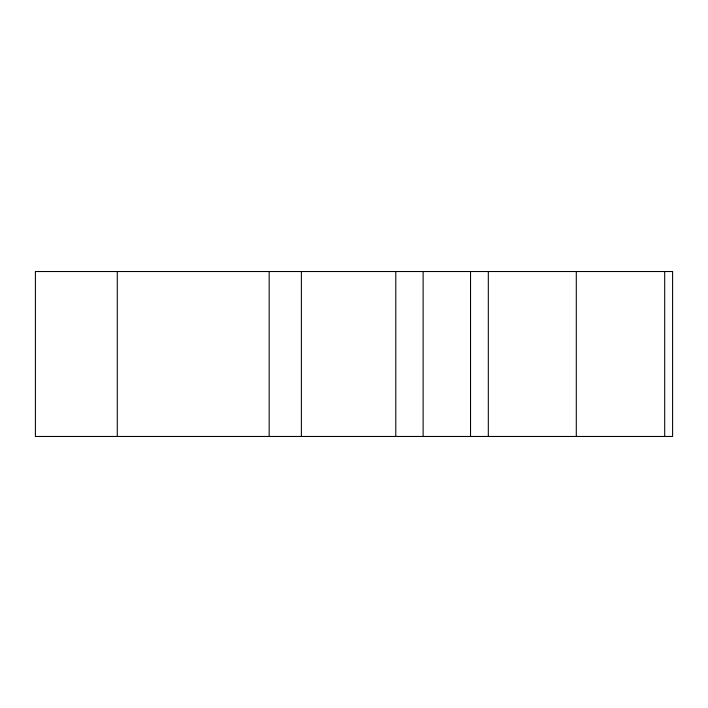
<?xml version="1.0" encoding="UTF-8"?>
<svg xmlns="http://www.w3.org/2000/svg" width="708" height="708" viewBox="0 0 708 708"><rect width="100%" height="100%" fill="white"/><g stroke="black" fill="none" stroke-linecap="round" stroke-linejoin="round"><path stroke-width="1.06" d="M664.697 271.527L664.697 436.473M576.294 271.527L576.294 436.473M488.316 271.527L488.316 436.473M470.537 271.527L470.537 436.473M423.119 271.527L423.119 436.473M395.79 271.527L395.79 436.473M301.378 271.527L301.378 436.473M269.164 271.527L269.164 436.473M117.271 271.527L117.271 436.473M672.6 271.527L35.4 271.527L35.4 436.473L672.6 436.473L672.6 271.527"/></g></svg>
